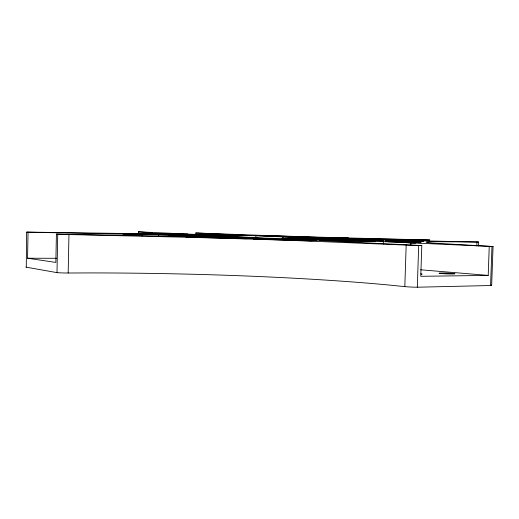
<?xml version="1.0" encoding="UTF-8"?>
<svg xmlns="http://www.w3.org/2000/svg" width="519" height="519" viewBox="0 0 519 519"><rect width="100%" height="100%" fill="white"/><g stroke="black" fill="none" stroke-linecap="round" stroke-linejoin="round"><path stroke-width="0.78" d="M491.266 285.106A10.263 0.603 2.4 0 1 490.578 285.521L417.308 287.215A10.769 0.694 2.2 0 1 404.82 286.624L386.986 284.84A354.685 30.861 0.9 0 0 90.747 272.923L68.177 273.007A10.127 0.584 0.8 0 1 56.986 272.631L26.268 267.194L26.599 232.09L117.086 233.388A200.068 2.212 1.4 0 0 152.216 233.128L152.495 232.856L138.307 231.811L192.536 234.29L248.971 235.431L195.825 232.979L195.786 234.556M141.985 236.022L142.024 234.419L158.73 234.744L194.833 236.683L56.409 234.127L55.851 262.426L27.559 258.222L28.039 232.207L26.917 232.129M56.986 272.631L57.745 234.218L56.409 234.127M68.177 273.007L68.956 234.549L57.745 234.218M123.327 235.626L123.36 234.056L28.039 232.207M138.67 233.446L138.709 231.837M158.697 236.327L158.73 234.744M255.828 238.052L276.556 238.837L244.67 237.974L255.828 238.052L255.951 235.756L199.069 234.614L265.897 238.189L345.667 239.655L255.951 235.756M282.855 239.356L282.92 236.995M291.101 238.721L291.146 237.157M310.647 240.803L310.699 239.207L282.044 238.688L312.295 240.174L341.684 240.686L310.699 239.207M343.85 241.4L343.902 239.81L316.7 239.317L347.827 240.79L375.652 241.277L343.902 239.81M383.281 244.047L383.359 241.633L493.05 246.512L491.662 285.275M404.82 286.624L406.176 245.098L305.762 240.946A355.457 8.272 1.4 0 0 185.452 237.215L68.956 234.549M410.84 245.266L410.918 242.898L415.706 242.886L399.52 242.373L410.873 242.834M417.308 287.215L418.69 245.506L421.798 245.552L420.779 276.303L488.21 275.401L489.242 246.512M476.825 245.993L476.961 242.029L478.583 242.023L478.447 245.967M490.578 285.521L491.973 246.551M27.559 258.222L56.623 258.287M135.031 234.316L138.255 234.303L122.951 233.933L127.324 234.127M476.961 242.029L433.923 241.672A240.608 2.978 1.9 0 0 432.755 243.067L493.05 246.512M383.359 241.633L319.659 240.537L421.798 245.552M195.825 232.979L261.479 235.367A143.276 1.375 1.6 0 0 347.049 237.936L429.816 239.999L347.159 238.396L390.768 240.303L420.014 241.004L406.28 240.582L411.599 240.667M135.135 234.38L129.16 234.238M418.69 245.506L406.176 245.098M412.819 240.66L478.583 242.023M123.36 234.056L142.024 234.419M420.539 269.783L488.21 275.401M420.74 273.87A8.135 0.409 2.1 0 1 421.357 274.304M26.268 267.194A7.019 0.363 0.7 0 1 25.95 267.064M385.364 240.913L385.345 241.303L388.686 241.757L421.078 242.749L415.213 241.822L385.364 240.913M170.699 233.466L183.551 233.829L170.699 233.466M307.735 237.358L281.869 236.658L307.735 237.358M417.75 241.484L385.844 240.829L395.173 240.466L423.705 241.329L417.75 241.484M187.781 234.173L179.315 234.536L152.703 233.725L162.136 233.394L187.781 234.173M348.457 238.085L300.417 237.001L348.457 238.085M316.259 240.518L311.095 240.907L253.59 238.993L260.746 238.688L316.259 240.518M207.477 235.392L179.289 234.627L207.477 235.392M252.785 238.442L245.325 238.734L185.945 237.027L195.793 236.794L252.785 238.442M298.399 236.645L251.845 235.47L298.399 236.645M383.762 240.816L354.503 239.921L383.762 240.816M177.18 234.562L154.87 234.588L126.136 233.706L150.361 233.745L177.18 234.562M231.753 236.787L188.235 235.97L205.427 236.878L249.86 237.702L231.753 236.787M362.671 239.265L327.593 238.604L347.367 239.499L382.938 240.154L362.671 239.265M211.239 235.762L168.811 234.938L184.628 235.775L227.945 236.599L211.239 235.762M339.543 238.247L305.068 237.579L358.389 239.077L339.543 238.247M441.403 273.565A7.947 0.383 2.1 0 0 454.644 273.876A7.947 0.383 2.1 0 0 444.789 273.046A7.947 0.383 2.1 0 0 441.403 273.565"/></g></svg>
